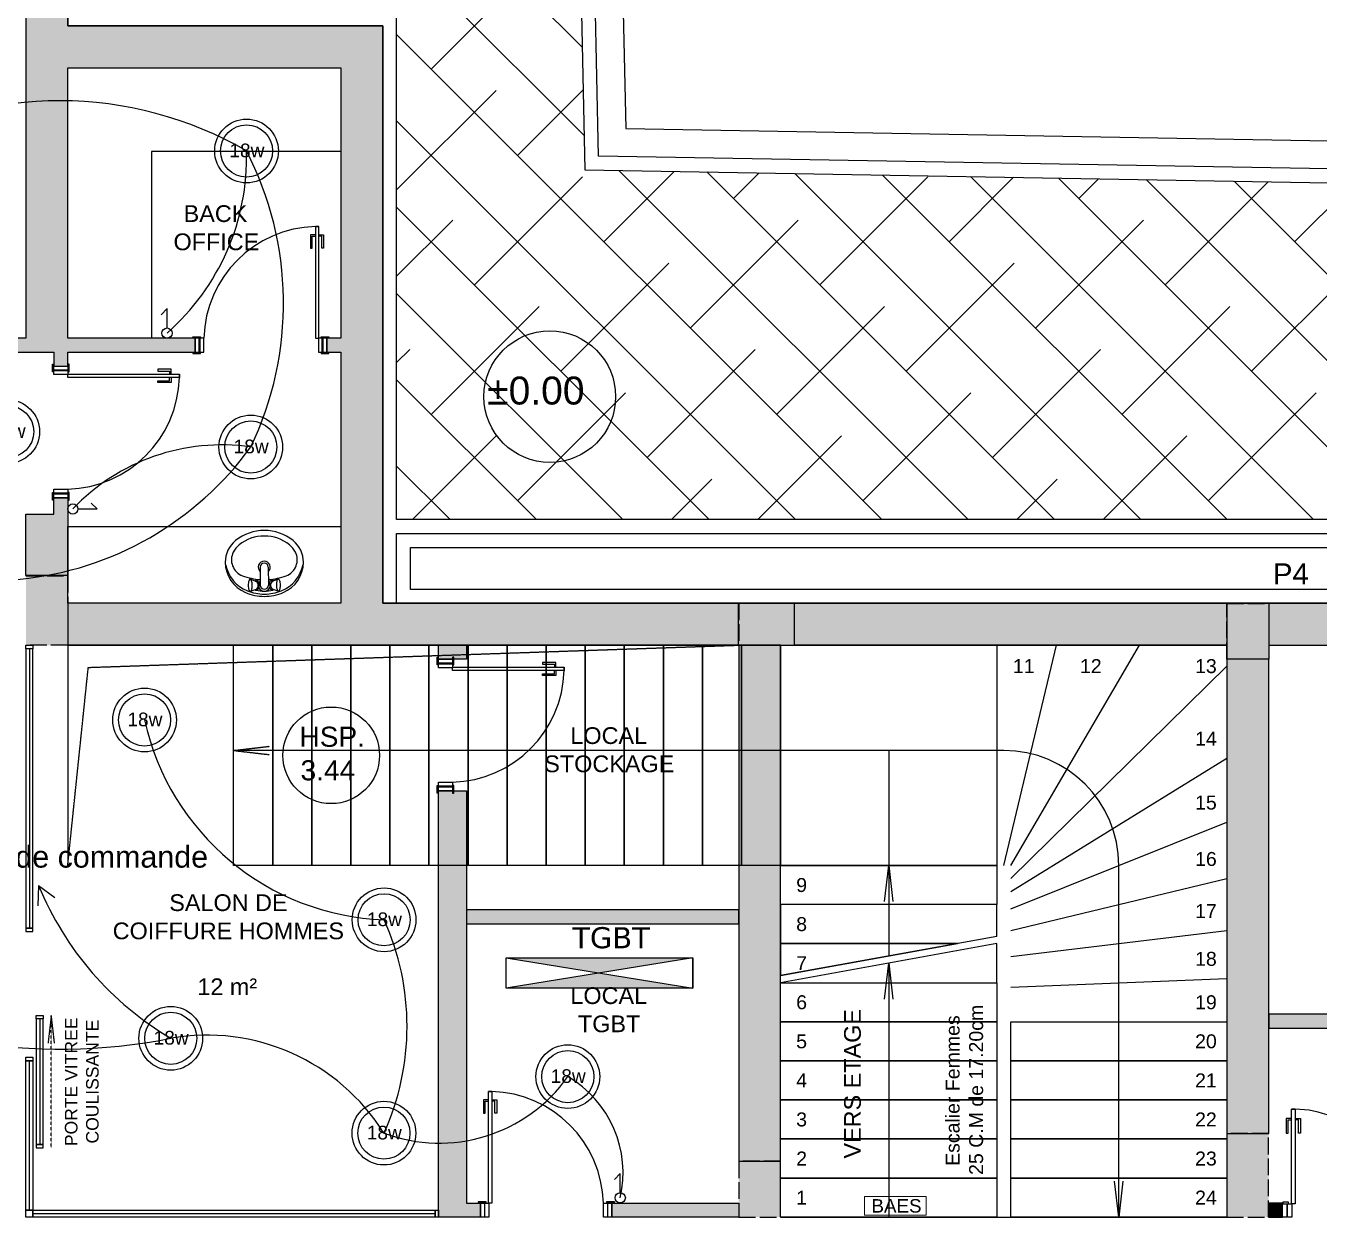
# Model space of a CAD drawing. Header units: millimetres. Extents: x 31778 to 54642, y 18502 to 28743.
# Drawn here: x 44576 to 45502, y 21233 to 22087 of the extents above; entities that cross this region are included whole.
import ezdxf
from ezdxf.enums import TextEntityAlignment as Align

# ---------------------------------------------------------------- set-up
doc = ezdxf.new("R2010")
doc.units = ezdxf.units.MM
for name, pattern in [('ACAD_ISO02W100', [15, 12, -3]), ('CACHE', [0.375, 0.25, -0.125]), ('DASHED2', [0.375, 0.25, -0.125])]:
    doc.linetypes.add(name, pattern=pattern)
for name, color, linetype in [('BS', 1, 'Continuous'), ('CIRCUITS ECLAIRAGE', 1, 'Continuous'), ('MUR BAS', 7, 'Continuous'), ('Plan Archi', 8, 'Continuous'), ('TP-0', 7, 'Continuous')]:
    doc.layers.add(name, color=color, linetype=linetype)
doc.styles.add('ARIAL', font='arial.ttf')
doc.styles.add('CARTOUCHE', font='verdana.ttf')
doc.styles.get("Standard").update_dxf_attribs({"font": 'arial.ttf'})
doc.styles.add('STD', font='arial.ttf')

# ---------------------------------------------------------------- blocks, each defined once
blk = doc.blocks.new('18w')
at = {"layer": 'MUR BAS', "color": 1}
for radius in [46.6, 38.1]:
    blk.add_circle((54837.7, -12071.2), radius, dxfattribs=at)
at = {"layer": 'MUR BAS', "color": 1, "insert": (54812.6, -12060.4), "char_height": 20, "attachment_point": 1}
blk.add_mtext_dynamic_manual_height_columns('18w', width=53.485, gutter_width=100, heights=[0], dxfattribs=at)
blk = doc.blocks.new('interrupteur simple allumage')
at = {"color": 3}
for p, q in [((0, -27473), (-13941, -42319)), ((0, -73626), (0, -27473))]:
    blk.add_line(p, q, dxfattribs=at)
blk.add_circle((0, -85871), 12245, dxfattribs=at)
blk = doc.blocks.new('ar N')
at = {"layer": 'TP-0'}
h = blk.add_hatch(color=5, dxfattribs=at)
h.dxf.hatch_style = 1
h.paths.add_polyline_path([(2, 0.4), (-2.95, 0.4), (-0.475, 0)])
h.paths.add_polyline_path([(-0.475, 0), (-2.95, -0.4), (2, -0.4)])
at = {"color": 5}
blk.add_lwpolyline([(2, -0.4), (-2.95, -0.4), (-2.95, 0.4), (2, 0.4)], close=True, dxfattribs=at)
at = {"layer": 'TP-0', "color": 5}
blk.add_lwpolyline([(-2.95, 0.4), (2, 0.4), (2, -0.4), (-2.95, -0.4)], close=True, dxfattribs=at)
blk.add_lwpolyline([(-2.95, 0.4), (2, -0.4), (2, 0.4), (-2.95, -0.4)], dxfattribs=at)
blk = doc.blocks.new('BS')
at = {"layer": 'BS', "color": 5, "lineweight": 20}
blk.add_lwpolyline([(-0.073, 0.734), (0.373, 0.734), (0.373, -0.74), (-0.073, -0.74)], close=True, dxfattribs=at)
at = {"layer": 'BS', "insert": (-0.014, -0.574), "char_height": 0.3211, "width": 1.19868, "attachment_point": 1, "rotation": 90, "style": 'STD'}
blk.add_mtext('BAES', dxfattribs=at)
blk = doc.blocks.new('FLECHZ')
at = {"color": 6}
for q in [(-3.38, 14.01), (-13.53, 4.97)]:
    blk.add_line((0, 0), q, dxfattribs=at)

msp = doc.modelspace()

# ---------------------------------------------------------------- hatches: boundary and pattern name
at = {"layer": 'Plan Archi'}
h = msp.add_hatch(color=256, dxfattribs=at)
h.dxf.hatch_style = 1
h.paths.add_polyline_path([(45086.342, 21643.182), (45086.342, 21673.182), (44831.368, 21673.182), (44831.368, 22086.997), (44605.654, 22086.997), (44605.654, 22324.456), (44575.654, 22324.456), (44575.654, 21863.182), (44565.654, 21863.182), (44565.654, 21853.182), (44595.654, 21853.182), (44595.654, 21843.182), (44605.654, 21843.182), (44605.654, 21853.182), (44697.074, 21853.182), (44697.074, 21863.182), (44605.654, 21863.182), (44605.654, 22056.997), (44801.368, 22056.997), (44801.368, 21863.182), (44791.368, 21863.182), (44791.368, 21853.182), (44801.368, 21853.182), (44801.368, 21673.182), (44605.654, 21673.182), (44605.654, 21643.182)])
h = msp.add_hatch(color=256, dxfattribs=at)
h.dxf.hatch_style = 1
h.paths.add_polyline_path([(44605.654, 21737.102), (44605.654, 21693.182), (44575.654, 21693.182), (44575.654, 21737.102), (44595.654, 21737.102), (44595.654, 21748.888), (44605.654, 21748.888)])
at = {"layer": 'Plan Archi', "linetype": 'ACAD_ISO02W100'}
for points in [[(44575.654, 21692.943), (44605.654, 21692.943), (44605.654, 21643.185), (44575.654, 21643.185)], [(45086.524, 21673.183), (45086.524, 21643.183), (45126.524, 21643.183), (45126.524, 21673.183)], [(45436.255, 21233.3), (45466.257, 21233.3), (45466.257, 21293.305), (45436.255, 21293.305)], [(45436.255, 21233.3), (45466.257, 21233.3), (45466.257, 21293.305), (45436.255, 21293.305)], [(45116.524, 21273.3), (45086.524, 21273.3), (45086.524, 21233.3), (45116.524, 21233.3)]]:
    msp.add_hatch(color=256, dxfattribs=at).paths.add_polyline_path(points)
at = {"layer": 'Plan Archi'}
h = msp.add_hatch(color=256, dxfattribs=at)
h.dxf.hatch_style = 1
h.paths.add_polyline_path([(45126.524, 21673.185), (45436.371, 21673.185), (45436.371, 21643.185), (45126.524, 21643.185)])
h = msp.add_hatch(color=256, dxfattribs=at)
h.dxf.hatch_style = 1
h.paths.add_polyline_path([(45126.524, 21673.185), (45436.371, 21673.185), (45436.371, 21643.185), (45126.524, 21643.185)])
at = {"layer": 'Plan Archi', "linetype": 'ACAD_ISO02W100'}
h = msp.add_hatch(color=256, dxfattribs=at)
h.dxf.hatch_style = 1
h.paths.add_polyline_path([(45436.371, 21673.151), (45466.371, 21673.151), (45466.371, 21633.151), (45436.371, 21633.151)])
at = {"layer": 'Plan Archi'}
h = msp.add_hatch(color=256, dxfattribs=at)
h.dxf.hatch_style = 1
h.paths.add_polyline_path([(45466.371, 21673.184), (45466.371, 21643.185), (45519.193, 21643.185), (45519.193, 21673.184)])
h = msp.add_hatch(color=256, dxfattribs=at)
h.dxf.hatch_style = 1
h.paths.add_polyline_path([(45466.371, 21673.184), (45466.371, 21643.185), (45519.193, 21643.185), (45519.193, 21673.184)])
h = msp.add_hatch(color=256, dxfattribs=at)
h.dxf.hatch_style = 1
h.paths.add_polyline_path([(44871.368, 21633.182), (44871.368, 21643.185), (44891.368, 21643.185), (44891.368, 21633.182)])
h = msp.add_hatch(color=256, dxfattribs=at)
h.dxf.hatch_style = 1
h.paths.add_polyline_path([(45086.524, 21273.3), (45116.524, 21273.3), (45116.524, 21643.185), (45086.524, 21643.185)])
h = msp.add_hatch(color=256, dxfattribs=at)
h.dxf.hatch_style = 1
h.paths.add_polyline_path([(45466.371, 21633.151), (45436.371, 21633.151), (45436.371, 21293.305), (45466.371, 21293.305)])
h = msp.add_hatch(color=256, dxfattribs=at)
h.dxf.hatch_style = 1
h.paths.add_polyline_path([(44891.368, 21243.3), (44901.368, 21243.3), (44901.368, 21233.3), (44871.368, 21233.3), (44871.368, 21538.888), (44891.368, 21538.888)])
h = msp.add_hatch(color=256, dxfattribs=at)
h.dxf.hatch_style = 1
h.paths.add_polyline_path([(44891.368, 21443.446), (45086.524, 21443.446), (45086.524, 21453.446), (44891.368, 21453.446)])
h = msp.add_hatch(color=256, dxfattribs=at)
h.dxf.hatch_style = 1
h.paths.add_polyline_path([(45559.737, 21233.3), (45749.64, 21233.3), (45749.64, 21243.3), (45684.64, 21243.3), (45684.64, 21368.662), (45749.64, 21368.662), (45749.64, 21378.662), (45466.371, 21378.662), (45466.371, 21368.662), (45674.64, 21368.662), (45674.64, 21243.3), (45559.737, 21243.3)])
h = msp.add_hatch(color=256, dxfattribs=at)
h.dxf.hatch_style = 1
h.paths.add_polyline_path([(44995.662, 21243.3), (45086.474, 21243.3), (45086.474, 21233.3), (44995.662, 21233.3)])
h = msp.add_hatch(color=256, dxfattribs=at)
h.dxf.hatch_style = 1
h.paths.add_polyline_path([(45476.257, 21243.3), (45466.257, 21243.3), (45466.257, 21233.3), (45476.257, 21233.3)])

# ---------------------------------------------------------------- linework, layer by layer
at = {"layer": 'CIRCUITS ECLAIRAGE', "color": 6}
for centre, radius, start, end in [((44600.331, 21767.674), 265.637, 59.837995, 120.162005), ((44566.474, 21992.745), 167.389, 311.229239, 1.574725), ((44522.273, 21888.229), 238.012, 334.353206, 27.287081), ((44548.576, 21922.135), 232.788, 227.414025, 323.971268), ((44715.946, 21639.997), 146.71, 81.813642, 136.612926), ((44839.025, 21628.848), 182.582, 192.418863, 267.909456), ((44795.815, 21557.838), 228.239, 202.396484, 239.359586), ((44663.813, 21370.075), 185.022, 335.556389, 24.358907), ((44599.978, 21764.086), 410.398, 239.764981, 281.171837), ((44705.265, 21213.722), 149.974, 32.142996, 99.894907), ((44871.879, 21399.264), 112.931, 249.457846, 324.698216), ((44923.524, 21264.918), 80.092, 347.152238, 59.606923)]:
    msp.add_arc(centre, radius, start, end, dxfattribs=at)
at = {"layer": 'CIRCUITS ECLAIRAGE', "color": 4}
msp.add_arc((44619.068, 21288.774), 148.826, 185.776037, 281.655507, dxfattribs=at)
at = {"layer": 'Plan Archi', "color": 0}
for p, q in [((44991.526, 22642.286), (45005.654, 22013.35)), ((44986.09, 21993.691), (44971.956, 22622.9)), ((45005.654, 22013.35), (47521.244, 21969.163)), ((47501.491, 21949.507), (44986.09, 21993.691))]:
    msp.add_line(p, q, dxfattribs=at)
at = {"layer": 'Plan Archi'}
for p, q in [((44351.42, 22632.713), (44975.758, 22008.375)), ((44415.333, 22630.672), (44974.336, 22071.669)), ((44962.171, 22613.208), (44976.309, 21983.861)), ((44575.654, 22324.456), (44575.654, 21863.182)), ((44605.654, 22086.997), (44605.654, 22324.456)), ((44866.18, 22056.081), (44943.52, 22133.421)), ((44841.368, 21733.182), (44841.368, 22096.997)), ((44831.368, 22086.997), (44605.654, 22086.997)), ((44831.368, 21673.182), (44831.368, 22086.997)), ((44841.368, 22080.893), (45189.078, 21733.183)), ((44605.654, 21863.182), (44605.654, 22056.997)), ((44605.654, 22056.997), (44801.368, 22056.997)), ((44801.368, 22056.997), (44801.368, 21863.182)), ((44841.368, 21969.397), (44912.584, 22040.613)), ((44928.052, 21994.209), (44975.021, 22041.179)), ((44841.368, 22019.022), (45127.207, 21733.183)), ((44801.368, 21996.997), (44665.654, 21996.997)), ((44665.654, 21996.997), (44665.654, 21863.182)), ((44976.309, 21983.861), (47491.615, 21939.679)), ((44897.116, 21901.402), (44974.456, 21978.742)), ((44989.924, 21932.338), (45040.323, 21982.737)), ((45000.7, 21983.433), (45250.95, 21733.183)), ((45063.679, 21982.326), (45312.822, 21733.183)), ((45082.731, 21963.274), (45101.126, 21981.669)), ((45126.657, 21981.22), (45374.694, 21733.183)), ((45144.603, 21901.402), (45221.943, 21978.742)), ((45189.635, 21980.114), (45436.566, 21733.183)), ((45237.411, 21932.338), (45283.538, 21978.464)), ((45252.613, 21979.008), (45498.437, 21733.183)), ((45315.591, 21977.901), (45560.309, 21733.183)), ((45330.219, 21963.274), (45344.342, 21977.396)), ((45378.569, 21976.795), (45622.181, 21733.183)), ((45392.091, 21901.402), (45465.949, 21975.26)), ((45441.547, 21975.689), (45684.053, 21733.183)), ((45484.898, 21932.338), (45526.753, 21974.192)), ((44841.368, 21957.15), (45065.335, 21733.183)), ((44841.368, 21907.526), (44881.648, 21947.806)), ((45051.795, 21870.466), (45129.135, 21947.806)), ((45299.283, 21870.466), (45376.623, 21947.806)), ((44779.673, 21937.225), (44779.673, 21927.69)), ((44783.045, 21937.225), (44779.673, 21937.225)), ((44783.189, 21943.193), (44783.189, 21863.182)), ((44785.538, 21943.193), (44783.189, 21943.193)), ((44783.189, 21943.193), (44785.538, 21943.193)), ((44785.538, 21863.182), (44785.538, 21943.193)), ((44785.682, 21937.225), (44789.054, 21937.225)), ((44789.054, 21937.225), (44789.054, 21927.69)), ((44780.892, 21927.69), (44780.892, 21936.222)), ((44780.892, 21936.222), (44783.117, 21936.222)), ((44787.834, 21936.222), (44785.61, 21936.222)), ((44787.834, 21927.69), (44787.834, 21936.222)), ((44779.673, 21927.69), (44780.892, 21927.69)), ((44789.054, 21927.69), (44787.834, 21927.69)), ((44958.988, 21839.53), (45036.327, 21916.87)), ((45206.475, 21839.53), (45283.815, 21916.87)), ((45453.962, 21839.53), (45531.302, 21916.87)), ((44841.368, 21895.278), (45003.463, 21733.183)), ((44866.18, 21808.594), (44943.52, 21885.934)), ((45113.667, 21808.594), (45191.007, 21885.934)), ((45361.155, 21808.594), (45438.494, 21885.934)), ((44575.654, 21863.182), (44565.654, 21863.182)), ((44697.074, 21863.182), (44605.654, 21863.182)), ((44695.307, 21863.318), (44695.307, 21864.133)), ((44695.307, 21864.133), (44700.879, 21864.133)), ((44700.879, 21863.318), (44695.307, 21863.318)), ((44697.074, 21853.182), (44697.074, 21863.182)), ((44697.074, 21863.182), (44697.074, 21853.182)), ((44699.928, 21863.182), (44697.074, 21863.182)), ((44699.928, 21853.182), (44699.928, 21863.182)), ((44700.335, 21863.182), (44700.335, 21853.182)), ((44703.189, 21863.182), (44700.335, 21863.182)), ((44700.879, 21864.133), (44700.879, 21863.318)), ((44703.189, 21853.182), (44703.189, 21863.182)), ((44783.189, 21863.182), (44785.538, 21863.182)), ((44785.253, 21863.182), (44785.253, 21853.182)), ((44788.106, 21863.182), (44785.253, 21863.182)), ((44791.368, 21863.182), (44785.253, 21863.182)), ((44787.291, 21863.318), (44787.291, 21864.133)), ((44787.291, 21864.133), (44792.863, 21864.133)), ((44792.863, 21863.318), (44787.291, 21863.318)), ((44791.232, 21863.182), (44787.427, 21863.182)), ((44788.106, 21853.182), (44788.106, 21863.182)), ((44788.514, 21863.182), (44788.514, 21853.182)), ((44801.368, 21863.182), (44791.368, 21863.182)), ((44791.368, 21863.182), (44791.368, 21853.182)), ((44791.368, 21853.182), (44791.368, 21863.182)), ((44792.863, 21864.133), (44792.863, 21863.318)), ((44841.368, 21845.654), (44850.712, 21854.998)), ((45020.859, 21777.658), (45098.199, 21854.998)), ((45268.347, 21777.658), (45345.687, 21854.998)), ((44565.654, 21853.182), (44595.654, 21853.182)), ((44594.703, 21839.106), (44594.703, 21844.677)), ((44594.703, 21844.677), (44595.518, 21844.677)), ((44595.518, 21844.677), (44595.518, 21839.106)), ((44595.654, 21853.182), (44595.654, 21843.182)), ((44605.654, 21843.182), (44605.654, 21853.182)), ((44605.654, 21853.182), (44697.074, 21853.182)), ((44606.604, 21844.677), (44605.789, 21844.677)), ((44605.789, 21844.677), (44605.789, 21839.106)), ((44606.604, 21839.106), (44606.604, 21844.677)), ((44695.307, 21853.047), (44695.307, 21852.232)), ((44700.879, 21853.047), (44695.307, 21853.047)), ((44695.307, 21852.232), (44700.879, 21852.232)), ((44697.074, 21853.182), (44699.928, 21853.182)), ((44700.335, 21853.182), (44703.189, 21853.182)), ((44700.879, 21852.232), (44700.879, 21853.047)), ((44785.253, 21853.182), (44788.106, 21853.182)), ((44787.291, 21853.047), (44787.291, 21852.232)), ((44792.863, 21853.047), (44787.291, 21853.047)), ((44787.291, 21852.232), (44792.863, 21852.232)), ((44788.514, 21853.182), (44791.368, 21853.182)), ((44791.368, 21853.182), (44801.368, 21853.182)), ((44792.863, 21852.232), (44792.863, 21853.047)), ((44801.368, 21853.182), (44801.368, 21673.182)), ((44595.518, 21839.106), (44594.703, 21839.106)), ((44595.654, 21843.182), (44605.654, 21843.182)), ((44595.654, 21840.329), (44595.654, 21843.182)), ((44595.654, 21843.182), (44605.654, 21843.182)), ((44605.654, 21840.329), (44595.654, 21840.329)), ((44595.654, 21837.067), (44595.654, 21839.921)), ((44595.654, 21839.921), (44605.654, 21839.921)), ((44605.654, 21837.067), (44595.654, 21837.067)), ((44605.654, 21843.182), (44605.654, 21837.067)), ((44605.654, 21843.046), (44605.654, 21839.241)), ((44605.654, 21839.921), (44605.654, 21837.067)), ((44605.654, 21837.352), (44685.664, 21837.352)), ((44605.654, 21835.004), (44605.654, 21837.352)), ((44605.789, 21839.106), (44606.604, 21839.106)), ((44679.697, 21840.869), (44670.161, 21840.869)), ((44670.161, 21840.869), (44670.161, 21839.649)), ((44670.161, 21839.649), (44678.693, 21839.649)), ((44678.693, 21839.649), (44678.693, 21837.424)), ((44679.697, 21837.496), (44679.697, 21840.869)), ((44685.664, 21837.352), (44685.664, 21835.004)), ((44685.664, 21835.004), (44685.664, 21837.352)), ((44685.664, 21835.004), (44605.654, 21835.004)), ((44670.161, 21832.707), (44678.693, 21832.707)), ((44670.161, 21831.487), (44670.161, 21832.707)), ((44679.697, 21831.487), (44670.161, 21831.487)), ((44678.693, 21832.707), (44678.693, 21834.931)), ((44679.697, 21834.86), (44679.697, 21831.487)), ((44841.368, 21833.406), (44941.591, 21733.182)), ((44928.052, 21746.722), (45005.392, 21824.062)), ((45175.539, 21746.722), (45252.879, 21824.062)), ((45423.026, 21746.722), (45500.366, 21824.062)), ((44852.64, 21733.182), (44912.584, 21793.126)), ((45100.128, 21733.183), (45160.071, 21793.126)), ((45347.615, 21733.183), (45407.559, 21793.126)), ((44841.368, 21771.534), (44879.72, 21733.182)), ((45038.256, 21733.183), (45067.263, 21762.19)), ((45285.744, 21733.183), (45314.751, 21762.19)), ((44594.703, 21747.122), (44594.703, 21752.693)), ((44594.703, 21752.693), (44595.518, 21752.693)), ((44595.518, 21752.693), (44595.518, 21747.122)), ((44595.654, 21752.15), (44595.654, 21755.004)), ((44595.654, 21755.004), (44605.654, 21755.004)), ((44605.654, 21752.15), (44595.654, 21752.15)), ((44605.654, 21755.004), (44605.654, 21752.15)), ((44606.604, 21752.693), (44605.789, 21752.693)), ((44605.789, 21752.693), (44605.789, 21747.122)), ((44606.604, 21747.122), (44606.604, 21752.693)), ((44595.518, 21747.122), (44594.703, 21747.122)), ((44595.654, 21748.888), (44595.654, 21751.742)), ((44595.654, 21751.742), (44605.654, 21751.742)), ((44605.654, 21748.888), (44595.654, 21748.888)), ((44595.654, 21737.102), (44595.654, 21748.888)), ((44595.654, 21748.888), (44605.654, 21748.888)), ((44605.654, 21751.742), (44605.654, 21748.888)), ((44605.654, 21748.888), (44605.654, 21737.102)), ((44605.789, 21747.122), (44606.604, 21747.122)), ((44575.654, 21693.182), (44575.654, 21737.102)), ((44575.654, 21737.102), (44595.654, 21737.102)), ((44605.654, 21737.102), (44605.654, 21693.182)), ((44605.654, 21728.182), (44801.368, 21728.182)), ((44605.654, 21673.182), (44605.654, 21728.182)), ((44801.368, 21728.182), (44801.368, 21673.182)), ((47307.264, 21733.185), (44841.368, 21733.182)), ((44841.368, 21723.182), (47297.264, 21723.185)), ((44841.368, 21673.182), (44841.368, 21723.182)), ((44851.368, 21713.182), (47287.264, 21713.185)), ((44851.368, 21683.182), (44851.368, 21713.182)), ((44605.654, 21693.182), (44575.654, 21693.182)), ((47257.264, 21683.185), (44851.368, 21683.182)), ((44801.368, 21673.182), (44605.654, 21673.182)), ((44801.368, 21673.182), (44605.654, 21673.182)), ((44605.654, 21673.182), (44605.654, 21643.182)), ((45086.342, 21673.182), (44831.368, 21673.182)), ((47247.264, 21673.185), (44841.368, 21673.182)), ((45086.342, 21643.182), (45086.342, 21673.182)), ((45126.524, 21673.185), (45436.371, 21673.185)), ((45126.524, 21643.185), (45126.524, 21673.185)), ((45436.371, 21673.185), (45436.371, 21643.185)), ((45466.371, 21673.184), (45466.371, 21643.185)), ((45519.193, 21673.184), (45466.371, 21673.184)), ((44575.654, 21640.682), (44575.654, 21643.182)), ((44575.654, 21643.182), (44580.654, 21643.182)), ((44575.654, 21640.682), (44575.654, 21440.407)), ((44580.654, 21640.682), (44575.654, 21640.682)), ((44580.654, 21640.682), (44575.654, 21640.682)), ((44578.154, 21640.682), (44578.154, 21440.407)), ((44580.654, 21643.182), (44580.654, 21640.682)), ((44580.654, 21440.407), (44580.654, 21640.682)), ((44605.654, 21643.182), (45086.342, 21643.182)), ((44871.368, 21633.182), (44871.368, 21643.185)), ((44871.368, 21643.185), (44891.368, 21643.185)), ((44891.368, 21643.185), (44891.368, 21633.182)), ((45116.524, 21643.185), (45086.524, 21643.185)), ((45086.524, 21643.185), (45086.524, 21273.3)), ((45116.524, 21273.3), (45116.524, 21643.185)), ((45116.524, 21643.185), (45271.447, 21643.185)), ((45116.524, 21485.3), (45116.524, 21643.185)), ((45436.371, 21643.185), (45126.524, 21643.185)), ((45271.447, 21643.185), (45271.447, 21485.3)), ((45271.447, 21643.185), (45436.371, 21643.185)), ((45276.447, 21485.3), (45314.333, 21643.185)), ((45281.447, 21485.3), (45373.678, 21643.185)), ((45436.371, 21643.185), (45436.371, 21233.3)), ((45466.371, 21643.185), (45519.193, 21643.185)), ((44870.417, 21629.106), (44870.417, 21634.677)), ((44870.417, 21634.677), (44871.232, 21634.677)), ((44871.232, 21634.677), (44871.232, 21629.106)), ((44871.368, 21630.329), (44871.368, 21633.182)), ((44871.368, 21633.182), (44881.368, 21633.182)), ((44891.368, 21633.182), (44871.368, 21633.182)), ((44881.368, 21633.182), (44881.368, 21627.067)), ((44881.368, 21633.046), (44881.368, 21629.241)), ((44882.318, 21634.677), (44881.504, 21634.677)), ((44881.504, 21634.677), (44881.504, 21629.106)), ((44882.318, 21629.106), (44882.318, 21634.677)), ((45466.371, 21633.151), (45436.371, 21633.151)), ((45436.371, 21633.151), (45436.371, 21293.305)), ((45466.371, 21293.305), (45466.371, 21633.151)), ((44871.232, 21629.106), (44870.417, 21629.106)), ((44881.368, 21630.329), (44871.368, 21630.329)), ((44871.368, 21627.067), (44871.368, 21629.921)), ((44871.368, 21629.921), (44881.368, 21629.921)), ((44881.368, 21627.067), (44871.368, 21627.067)), ((44881.368, 21629.921), (44881.368, 21627.067)), ((44881.368, 21627.352), (44961.378, 21627.352)), ((44881.368, 21625.004), (44881.368, 21627.352)), ((44961.378, 21625.004), (44881.368, 21625.004)), ((44881.504, 21629.106), (44882.318, 21629.106)), ((44955.411, 21630.869), (44945.875, 21630.869)), ((44945.875, 21630.869), (44945.875, 21629.649)), ((44945.875, 21629.649), (44954.407, 21629.649)), ((44945.875, 21622.707), (44954.407, 21622.707)), ((44945.875, 21621.487), (44945.875, 21622.707)), ((44954.407, 21629.649), (44954.407, 21627.424)), ((44954.407, 21622.707), (44954.407, 21624.931)), ((44955.411, 21627.496), (44955.411, 21630.869)), ((44955.411, 21624.86), (44955.411, 21621.487)), ((44961.378, 21627.352), (44961.378, 21625.004)), ((44961.378, 21625.004), (44961.378, 21627.352)), ((45281.447, 21475.97), (45436.371, 21628.055)), ((44955.411, 21621.487), (44945.875, 21621.487)), ((45271.447, 21567.733), (45194.014, 21567.733)), ((45194.014, 21567.733), (45194.014, 21420.381)), ((45276.447, 21567.733), (45271.447, 21567.733)), ((45281.447, 21466.64), (45436.371, 21562.206)), ((44870.417, 21537.122), (44870.417, 21542.693)), ((44870.417, 21542.693), (44871.232, 21542.693)), ((44871.232, 21542.693), (44871.232, 21537.122)), ((44871.368, 21542.15), (44871.368, 21545.004)), ((44871.368, 21545.004), (44881.368, 21545.004)), ((44881.368, 21542.15), (44871.368, 21542.15)), ((44871.368, 21538.888), (44871.368, 21541.742)), ((44871.368, 21541.742), (44881.368, 21541.742)), ((44871.368, 21233.3), (44871.368, 21538.888)), ((44871.368, 21538.888), (44891.368, 21538.888)), ((44881.368, 21538.888), (44871.368, 21538.888)), ((44881.368, 21545.004), (44881.368, 21542.15)), ((44881.368, 21541.742), (44881.368, 21538.888)), ((44882.318, 21542.693), (44881.504, 21542.693)), ((44881.504, 21542.693), (44881.504, 21537.122)), ((44882.318, 21537.122), (44882.318, 21542.693)), ((44891.368, 21538.888), (44891.368, 21243.3)), ((44871.232, 21537.122), (44870.417, 21537.122)), ((44881.504, 21537.122), (44882.318, 21537.122)), ((45281.447, 21454.2), (45436.371, 21516.422)), ((45271.447, 21485.3), (45116.524, 21485.3)), ((45116.524, 21457.3), (45116.524, 21485.3)), ((45116.524, 21485.3), (45271.447, 21485.3)), ((45191.02, 21459.556), (45194.014, 21485.3)), ((45194.014, 21485.3), (45197.007, 21459.556)), ((45271.447, 21485.3), (45271.447, 21457.3)), ((45358.881, 21233.3), (45358.881, 21485.3)), ((45281.447, 21438.64), (45436.371, 21475.973)), ((45271.447, 21457.3), (45116.524, 21457.3)), ((45271.447, 21457.3), (45116.524, 21457.3)), ((45116.524, 21457.3), (45116.524, 21429.3)), ((45271.447, 21434.381), (45271.447, 21457.3)), ((45086.524, 21453.446), (44891.368, 21453.446)), ((44891.368, 21453.446), (44891.368, 21443.446)), ((45086.524, 21443.446), (45086.524, 21453.446)), ((44575.654, 21440.407), (44580.654, 21440.407)), ((44575.654, 21440.407), (44575.654, 21437.907)), ((44580.654, 21440.407), (44575.654, 21440.407)), ((44575.654, 21437.907), (44580.654, 21437.907)), ((44580.654, 21437.907), (44580.654, 21440.407)), ((44891.368, 21443.446), (45086.524, 21443.446)), ((45281.447, 21419.97), (45436.371, 21438.637)), ((45271.447, 21434.381), (45116.524, 21406.381)), ((45271.447, 21429.3), (45116.524, 21401.3)), ((45116.524, 21429.3), (45243.344, 21429.3)), ((45243.344, 21429.3), (45116.524, 21429.3)), ((45116.524, 21429.3), (45116.524, 21406.381)), ((45116.524, 21406.381), (45243.344, 21429.3)), ((45271.447, 21401.3), (45271.447, 21429.3)), ((45191.02, 21389.556), (45194.014, 21415.3)), ((45194.014, 21415.3), (45194.014, 21233.3)), ((45194.014, 21415.3), (45197.007, 21389.556)), ((45116.524, 21373.3), (45116.524, 21401.3)), ((45116.524, 21401.3), (45271.447, 21401.3)), ((45116.524, 21401.3), (45271.447, 21401.3)), ((45271.447, 21401.3), (45271.447, 21373.3)), ((45281.447, 21398.19), (45436.371, 21404.412)), ((44583.154, 21375.407), (44583.154, 21377.907)), ((44583.154, 21377.907), (44588.154, 21377.907)), ((44588.154, 21375.407), (44583.154, 21375.407)), ((44583.154, 21375.407), (44583.154, 21285.407)), ((44588.154, 21375.407), (44583.154, 21375.407)), ((44585.654, 21375.407), (44585.654, 21285.407)), ((44588.154, 21377.907), (44588.154, 21375.407)), ((44588.154, 21285.407), (44588.154, 21375.407)), ((45271.447, 21373.3), (45116.524, 21373.3)), ((45116.524, 21345.3), (45116.524, 21373.3)), ((45116.524, 21373.3), (45271.447, 21373.3)), ((45271.447, 21373.3), (45271.447, 21345.3)), ((45281.447, 21345.3), (45281.447, 21373.3)), ((45281.447, 21373.3), (45436.371, 21373.3)), ((45436.371, 21373.3), (45436.371, 21345.3)), ((45749.64, 21378.662), (45466.371, 21378.662)), ((45466.371, 21378.662), (45466.371, 21368.662)), ((45466.371, 21368.662), (45674.64, 21368.662)), ((44575.654, 21345.407), (44575.654, 21347.907)), ((44575.654, 21347.907), (44580.654, 21347.907)), ((44575.654, 21238.3), (44575.654, 21345.407)), ((44575.654, 21345.407), (44580.654, 21345.407)), ((44580.654, 21345.407), (44575.654, 21345.407)), ((44578.154, 21238.3), (44578.154, 21345.407)), ((44580.654, 21347.907), (44580.654, 21345.407)), ((44580.654, 21345.407), (44580.654, 21238.3)), ((45271.447, 21345.3), (45116.524, 21345.3)), ((45116.524, 21317.3), (45116.524, 21345.3)), ((45116.524, 21345.3), (45271.447, 21345.3)), ((45271.447, 21345.3), (45271.447, 21317.3)), ((45281.447, 21317.3), (45281.447, 21345.3)), ((45281.447, 21345.3), (45436.371, 21345.3)), ((45436.371, 21345.3), (45281.447, 21345.3)), ((45436.371, 21345.3), (45436.371, 21317.3)), ((44903.681, 21317.343), (44903.681, 21307.807)), ((44907.054, 21317.343), (44903.681, 21317.343)), ((44904.901, 21307.807), (44904.901, 21316.339)), ((44904.901, 21316.339), (44907.126, 21316.339)), ((44907.198, 21243.3), (44907.198, 21323.31)), ((44907.198, 21323.31), (44909.546, 21323.31)), ((44909.546, 21323.31), (44907.198, 21323.31)), ((44909.546, 21323.31), (44909.546, 21243.3)), ((44911.843, 21316.339), (44909.619, 21316.339)), ((44909.69, 21317.343), (44913.063, 21317.343)), ((44911.843, 21307.807), (44911.843, 21316.339)), ((44913.063, 21317.343), (44913.063, 21307.807)), ((45271.447, 21317.3), (45116.524, 21317.3)), ((45116.524, 21289.3), (45116.524, 21317.3)), ((45116.524, 21317.3), (45271.447, 21317.3)), ((45271.447, 21317.3), (45271.447, 21289.3)), ((45281.447, 21289.3), (45281.447, 21317.3)), ((45281.447, 21317.3), (45436.371, 21317.3)), ((45436.371, 21317.3), (45281.447, 21317.3)), ((45436.371, 21317.3), (45436.371, 21289.3)), ((44903.681, 21307.807), (44904.901, 21307.807)), ((44913.063, 21307.807), (44911.843, 21307.807)), ((45482.655, 21242.836), (45482.655, 21310.58)), ((45482.655, 21310.58), (45485.233, 21310.58)), ((45485.233, 21310.58), (45482.655, 21310.58)), ((45485.233, 21310.58), (45485.233, 21242.836)), ((45478.796, 21304.032), (45478.796, 21293.567)), ((45482.497, 21304.032), (45478.796, 21304.032)), ((45480.135, 21293.567), (45480.135, 21302.93)), ((45480.135, 21302.93), (45482.576, 21302.93)), ((45487.753, 21302.93), (45485.312, 21302.93)), ((45485.391, 21304.032), (45489.092, 21304.032)), ((45487.753, 21293.567), (45487.753, 21302.93)), ((45489.092, 21304.032), (45489.092, 21293.567)), ((45271.447, 21289.3), (45116.524, 21289.3)), ((45116.524, 21261.3), (45116.524, 21289.3)), ((45116.524, 21289.3), (45271.447, 21289.3)), ((45271.447, 21289.3), (45271.447, 21261.3)), ((45281.447, 21261.3), (45281.447, 21289.3)), ((45281.447, 21289.3), (45436.371, 21289.3)), ((45436.371, 21289.3), (45281.447, 21289.3)), ((45436.371, 21293.305), (45466.371, 21293.305)), ((45436.371, 21289.3), (45436.371, 21261.3)), ((45478.796, 21293.567), (45480.135, 21293.567)), ((45489.092, 21293.567), (45487.753, 21293.567)), ((44583.154, 21285.407), (44583.154, 21282.907)), ((44588.154, 21285.407), (44583.154, 21285.407)), ((44583.154, 21285.407), (44588.154, 21285.407)), ((44583.154, 21282.907), (44588.154, 21282.907)), ((44588.154, 21282.907), (44588.154, 21285.407)), ((45086.524, 21273.3), (45116.524, 21273.3)), ((45271.447, 21261.3), (45116.524, 21261.3)), ((45116.524, 21233.3), (45116.524, 21261.3)), ((45116.524, 21261.3), (45271.447, 21261.3)), ((45271.447, 21261.3), (45271.447, 21233.3)), ((45281.447, 21233.3), (45281.447, 21261.3)), ((45281.447, 21261.3), (45436.371, 21261.3)), ((45436.371, 21261.3), (45281.447, 21261.3)), ((45436.371, 21261.3), (45436.371, 21233.3)), ((45358.881, 21233.3), (45355.887, 21259.043)), ((45361.874, 21259.043), (45358.881, 21233.3)), ((44891.368, 21243.3), (44901.368, 21243.3)), ((44905.445, 21244.25), (44899.873, 21244.25)), ((44899.873, 21244.25), (44899.873, 21243.435)), ((44899.873, 21243.435), (44905.445, 21243.435)), ((44901.368, 21243.3), (44901.368, 21233.3)), ((44901.368, 21233.3), (44901.368, 21243.3)), ((44901.368, 21243.3), (44907.483, 21243.3)), ((44901.504, 21243.3), (44905.309, 21243.3)), ((44904.222, 21243.3), (44904.222, 21233.3)), ((44904.629, 21233.3), (44904.629, 21243.3)), ((44904.629, 21243.3), (44907.483, 21243.3)), ((44905.445, 21243.435), (44905.445, 21244.25)), ((44909.546, 21243.3), (44907.198, 21243.3)), ((44907.483, 21243.3), (44907.483, 21233.3)), ((44989.546, 21233.3), (44989.546, 21243.3)), ((44989.546, 21243.3), (44992.4, 21243.3)), ((44997.428, 21244.25), (44991.857, 21244.25)), ((44991.857, 21244.25), (44991.857, 21243.435)), ((44991.857, 21243.435), (44997.428, 21243.435)), ((44992.4, 21243.3), (44992.4, 21233.3)), ((44992.808, 21233.3), (44992.808, 21243.3)), ((44992.808, 21243.3), (44995.662, 21243.3)), ((44995.662, 21243.3), (44995.662, 21233.3)), ((44995.662, 21243.3), (45086.474, 21243.3)), ((44995.662, 21233.3), (44995.662, 21243.3)), ((44997.428, 21243.435), (44997.428, 21244.25)), ((45086.474, 21243.3), (45086.474, 21233.3)), ((45476.257, 21243.3), (45466.257, 21243.3)), ((45466.257, 21243.3), (45466.257, 21233.3)), ((45476.257, 21233.3), (45476.257, 21243.3)), ((45476.257, 21233.3), (45476.257, 21242.836)), ((45476.257, 21242.836), (45482.968, 21242.836)), ((45480.582, 21244.028), (45476.406, 21244.028)), ((45476.406, 21244.028), (45476.406, 21242.836)), ((45476.406, 21242.836), (45480.582, 21242.836)), ((45479.389, 21242.836), (45479.389, 21233.3)), ((45479.836, 21233.3), (45479.836, 21242.836)), ((45479.836, 21242.836), (45482.968, 21242.836)), ((45480.582, 21242.836), (45480.582, 21244.028)), ((45485.233, 21242.836), (45482.655, 21242.836)), ((45482.968, 21242.836), (45482.968, 21233.3)), ((44580.654, 21238.3), (44575.654, 21238.3)), ((44575.654, 21238.3), (44580.654, 21238.3)), ((44575.654, 21233.3), (44575.654, 21238.3)), ((44580.654, 21233.3), (44575.654, 21233.3)), ((44580.654, 21238.3), (44868.868, 21238.3)), ((44580.654, 21233.3), (44580.654, 21238.3)), ((44580.654, 21238.3), (44580.654, 21233.3)), ((44580.654, 21235.8), (44868.868, 21235.8)), ((44868.868, 21233.3), (44580.654, 21233.3)), ((44868.868, 21238.3), (44868.868, 21233.3)), ((44868.868, 21238.3), (44871.368, 21238.3)), ((44868.868, 21233.3), (44868.868, 21238.3)), ((44871.368, 21233.3), (44868.868, 21233.3)), ((44871.368, 21238.3), (44871.368, 21233.3)), ((44901.368, 21233.3), (44871.368, 21233.3)), ((44904.222, 21233.3), (44901.368, 21233.3)), ((44907.483, 21233.3), (44904.629, 21233.3)), ((44992.4, 21233.3), (44989.546, 21233.3)), ((44995.662, 21233.3), (44992.808, 21233.3)), ((45086.474, 21233.3), (44995.662, 21233.3)), ((45271.447, 21233.3), (45116.524, 21233.3)), ((45436.371, 21233.3), (45281.447, 21233.3)), ((45466.257, 21233.3), (45476.257, 21233.3)), ((45479.389, 21233.3), (45476.257, 21233.3)), ((45482.968, 21233.3), (45479.836, 21233.3))]:
    msp.add_line(p, q, dxfattribs=at)
at = {"layer": 'Plan Archi', "linetype": 'DASHED2'}
for p, q in [((44605.654, 22354.456), (44605.654, 22086.997)), ((44605.654, 22086.997), (44831.368, 22086.997)), ((44831.368, 22086.997), (44831.368, 21673.182)), ((44831.368, 21673.182), (47247.264, 21673.185))]:
    msp.add_line(p, q, dxfattribs=at)
at = {"layer": 'Plan Archi', "linetype": 'Continuous'}
for p, q in [((44743.593, 21699.082), (44743.671, 21686.122)), ((44749.354, 21699.117), (44749.433, 21686.157)), ((44736.665, 21690.387), (44741.022, 21688.856)), ((44742.599, 21687.882), (44742.62, 21684.352)), ((44750.484, 21687.93), (44750.505, 21684.4)), ((44756.387, 21690.506), (44752.055, 21688.926)), ((44736.717, 21681.773), (44740.883, 21683.293)), ((44756.439, 21681.893), (44752.089, 21683.42))]:
    msp.add_line(p, q, dxfattribs=at)
at = {"layer": 'Plan Archi', "linetype": 'ACAD_ISO02W100'}
for p, q in [((44575.654, 21692.943), (44605.654, 21692.943)), ((44605.654, 21692.943), (44605.654, 21643.185)), ((45086.524, 21673.183), (45086.524, 21643.183)), ((45126.524, 21673.183), (45086.524, 21673.183)), ((45126.524, 21643.183), (45126.524, 21673.183)), ((45436.371, 21673.151), (45466.371, 21673.151)), ((45436.371, 21633.151), (45436.371, 21673.151)), ((45466.371, 21673.151), (45466.371, 21633.151)), ((44605.654, 21643.185), (44575.654, 21643.185)), ((45086.524, 21643.183), (45126.524, 21643.183)), ((45466.371, 21633.151), (45436.371, 21633.151)), ((45466.257, 21293.305), (45436.255, 21293.305)), ((45436.255, 21293.305), (45436.255, 21233.3)), ((45466.257, 21293.305), (45436.255, 21293.305)), ((45436.255, 21293.305), (45436.255, 21233.3)), ((45466.257, 21233.3), (45466.257, 21293.305)), ((45466.257, 21233.3), (45466.257, 21293.305)), ((45116.524, 21273.3), (45086.524, 21273.3)), ((45086.524, 21273.3), (45086.524, 21233.3)), ((45116.524, 21233.3), (45116.524, 21273.3)), ((45086.524, 21233.3), (45116.524, 21233.3)), ((45436.255, 21233.3), (45466.257, 21233.3)), ((45436.255, 21233.3), (45466.257, 21233.3))]:
    msp.add_line(p, q, dxfattribs=at)
at = {"layer": 'Plan Archi', "linetype": 'CACHE'}
for p, q in [((45086.524, 21643.183), (44605.654, 21643.182)), ((44605.654, 21643.182), (44605.654, 21485.3)), ((44620.38, 21627.238), (45086.524, 21643.183)), ((44724.524, 21485.3), (44724.524, 21643.185)), ((44724.524, 21643.185), (44752.524, 21643.185)), ((44752.524, 21485.3), (44752.524, 21643.185)), ((44752.524, 21643.185), (44780.524, 21643.185)), ((44752.524, 21643.185), (44752.524, 21485.3)), ((44780.524, 21485.3), (44780.524, 21643.185)), ((44780.524, 21643.185), (44808.524, 21643.185)), ((44780.524, 21643.185), (44780.524, 21485.3)), ((44808.524, 21485.3), (44808.524, 21643.185)), ((44808.524, 21643.185), (44836.524, 21643.185)), ((44808.524, 21643.185), (44808.524, 21485.3)), ((44836.524, 21485.3), (44836.524, 21643.185)), ((44836.524, 21643.185), (44864.524, 21643.185)), ((44836.524, 21643.185), (44836.524, 21485.3)), ((44864.524, 21485.3), (44864.524, 21643.185)), ((44864.524, 21643.185), (44892.524, 21643.185)), ((44864.524, 21643.185), (44864.524, 21485.3)), ((44892.524, 21485.3), (44892.524, 21643.185)), ((44892.524, 21643.185), (44920.524, 21643.185)), ((44892.524, 21643.185), (44892.524, 21485.3)), ((44920.524, 21485.3), (44920.524, 21643.185)), ((44920.524, 21643.185), (44948.524, 21643.185)), ((44920.524, 21643.185), (44920.524, 21485.3)), ((44948.524, 21485.3), (44948.524, 21643.185)), ((44948.524, 21643.185), (44976.524, 21643.185)), ((44948.524, 21643.185), (44948.524, 21485.3)), ((44976.524, 21485.3), (44976.524, 21643.185)), ((44976.524, 21643.185), (45004.524, 21643.185)), ((44976.524, 21643.185), (44976.524, 21485.3)), ((45004.524, 21485.3), (45004.524, 21643.185)), ((45004.524, 21643.185), (45032.524, 21643.185)), ((45004.524, 21643.185), (45004.524, 21485.3)), ((45032.524, 21485.3), (45032.524, 21643.185)), ((45032.524, 21643.185), (45060.524, 21643.185)), ((45032.524, 21643.185), (45032.524, 21485.3)), ((45060.524, 21485.3), (45060.524, 21643.185)), ((45060.524, 21643.185), (45088.524, 21643.185)), ((45060.524, 21643.185), (45060.524, 21485.3)), ((45088.524, 21643.185), (45088.524, 21485.3)), ((45088.524, 21485.3), (45088.524, 21643.185)), ((45088.524, 21643.185), (45116.524, 21643.185)), ((45116.524, 21643.185), (45116.524, 21485.3)), ((44605.654, 21485.3), (44620.38, 21627.238)), ((44724.524, 21567.733), (44750.267, 21570.726)), ((44724.524, 21567.733), (44750.267, 21564.74)), ((45194.014, 21567.733), (44724.58, 21567.733)), ((44752.524, 21485.3), (44724.524, 21485.3)), ((44780.524, 21485.3), (44752.524, 21485.3)), ((44808.524, 21485.3), (44780.524, 21485.3)), ((44836.524, 21485.3), (44808.524, 21485.3)), ((44864.524, 21485.3), (44836.524, 21485.3)), ((44892.524, 21485.3), (44864.524, 21485.3)), ((44920.524, 21485.3), (44892.524, 21485.3)), ((44948.524, 21485.3), (44920.524, 21485.3)), ((44976.524, 21485.3), (44948.524, 21485.3)), ((45004.524, 21485.3), (44976.524, 21485.3)), ((45032.524, 21485.3), (45004.524, 21485.3)), ((45060.524, 21485.3), (45032.524, 21485.3)), ((45088.524, 21485.3), (45060.524, 21485.3)), ((45116.524, 21485.3), (45088.524, 21485.3)), ((44593.882, 21377.907), (44591.569, 21358.015)), ((44596.195, 21358.015), (44593.882, 21377.907))]:
    msp.add_line(p, q, dxfattribs=at)
at = {"layer": 'Plan Archi', "linetype": 'CACHE', "ltscale": 0.5}
msp.add_line((44593.882, 21282.907), (44593.882, 21377.907), dxfattribs=at)
at = {"layer": 'Plan Archi', "color": 6}
msp.add_line((45116.524, 21233.3), (45436.371, 21233.3), dxfattribs=at)
at = {"layer": 'Plan Archi'}
for centre, radius in [((44951.131, 21821.316), 47.173), ((44794.474, 21564.241), 34.629)]:
    msp.add_circle(centre, radius, dxfattribs=at)
for centre, radius, start, end in [((44785.372, 21861.01), 82.212, 91.521593, 178.485834), ((44603.481, 21837.187), 82.212, 271.514166, 358.478407), ((44746.551, 21692.736), 32.689, 90, 129.082907), ((44746.551, 21692.736), 32.689, 50.917093, 90), ((44738.551, 21702.586), 20, 129.082907, 180), ((44738.551, 21702.586), 16, 129.082907, 152.931004), ((44746.551, 21692.736), 28.689, 90, 129.082907), ((44746.551, 21692.736), 28.689, 50.917093, 90), ((44754.551, 21702.586), 16, 27.068996, 50.917093), ((44754.551, 21702.586), 20, 0, 50.917093), ((44735.123, 21704.338), 12.15, 152.931007, 249.641539), ((44757.979, 21704.338), 12.15, 290.358461, 27.068993), ((44742.051, 21702.586), 23.5, 180, 247.285589), ((44744.126, 21705.951), 25.795, 190.996746, 247.82074), ((44748.976, 21705.951), 25.795, 292.17926, 349.003254), ((44751.051, 21702.586), 23.5, 292.714411, 0), ((44746.551, 21735.136), 45, 249.641537, 266.299082), ((44738.287, 21686.141), 3.854, 312.344342, 44.789726), ((44738.287, 21686.141), 4.685, 312.344342, 44.789726), ((44746.551, 21735.136), 45, 273.640309, 290.358463), ((44754.922, 21686.19), 3.963, 136.345314, 224.347212), ((44746.551, 21713.336), 35.154, 247.285588, 270), ((44746.551, 21713.336), 33.554, 248.746746, 270), ((44746.551, 21713.336), 33.554, 270, 291.253254), ((44746.551, 21713.336), 35.154, 270, 292.714412), ((44879.195, 21627.187), 82.212, 271.514166, 358.478407), ((45276.447, 21485.3), 82.433, 0, 90), ((44907.363, 21241.127), 82.212, 1.514166, 88.478407), ((45485.316, 21242.87), 67.71, 359.970705, 90.070737)]:
    msp.add_arc(centre, radius, start, end, dxfattribs=at)
at = {"layer": 'Plan Archi', "linetype": 'Continuous'}
for centre, radius, start, end in [((44746.475, 21699.099), 4.321, 90.358758, 228.513805), ((44746.475, 21699.097), 2.882, 90.368815, 180.299428), ((44746.473, 21699.099), 4.321, 312.178721, 90.333768), ((44746.473, 21699.097), 2.882, 0.393098, 90.323711), ((44747.658, 21686.208), 12.621, 172.450631, 180.433687), ((44742.192, 21686.936), 7.106, 161.907579, 172.475268), ((44738.641, 21688.092), 3.371, 141.507067, 161.852048), ((44736.449, 21689.839), 0.568, 90.321682, 141.724476), ((44736.513, 21689.957), 0.456, 39.254014, 98.584271), ((44734.114, 21688.013), 3.544, 18.800275, 39.041461), ((44730.741, 21686.867), 7.106, 8.217258, 18.784947), ((44724.763, 21686.016), 13.144, 0.497224, 8.162354), ((44740.778, 21688.175), 1.426, 91.828018, 130.046738), ((44747.124, 21665.838), 24.645, 98.113324, 105.631998), ((44746.521, 21686.165), 4.281, 131.955856, 156.386731), ((44746.582, 21686.165), 4.281, 24.305795, 48.73667), ((44746.255, 21666.15), 24.32, 75.024163, 82.550053), ((44718.386, 21675.933), 34.266, 20.489976, 21.214904), ((44753.143, 21687.291), 2.71, 129.813368, 153.983097), ((44752.234, 21688.393), 1.282, 85.762945, 130.154737), ((44752.504, 21687.862), 1.783, 50.645788, 88.864508), ((44711.344, 21673.382), 46.643, 21.062441, 21.070353), ((44768.341, 21686.279), 13.144, 172.530172, 180.195302), ((44762.353, 21687.058), 7.106, 161.907579, 172.475268), ((44758.967, 21688.163), 3.544, 141.651065, 161.892251), ((44756.544, 21690.078), 0.456, 82.108256, 141.438512), ((44756.61, 21689.961), 0.568, 38.96805, 90.370844), ((44754.439, 21688.188), 3.371, 18.840478, 39.185459), ((44750.902, 21686.988), 7.106, 8.217258, 18.784947), ((44745.445, 21686.195), 12.621, 0.258839, 8.241895), ((44747.693, 21686.086), 12.655, 180.269664, 188.23107), ((44742.221, 21685.296), 7.126, 188.248937, 198.777614), ((44738.665, 21684.091), 3.371, 198.840478, 219.185459), ((44736.494, 21682.319), 0.568, 218.96805, 270.370844), ((44736.56, 21682.202), 0.456, 262.108256, 321.438512), ((44734.17, 21684.099), 3.507, 321.544486, 341.99883), ((44730.732, 21685.227), 7.126, 341.914912, 352.443589), ((44724.725, 21686.001), 13.182, 352.541218, 0.184257), ((44718.386, 21675.933), 22.623, 18.021562, 18.034156), ((44740.809, 21684.044), 1.437, 230.720893, 268.649218), ((44746.829, 21706.203), 24.404, 255.031251, 269.365335), ((44740.865, 21683.894), 1.29, 265.972413, 310.082915), ((44739.979, 21684.976), 2.689, 309.68912, 334.030627), ((44746.551, 21686.136), 4.317, 204.39783, 270.359263), ((44718.386, 21675.933), 25.655, 18.139551, 19.160534), ((44746.553, 21686.142), 2.882, 180.393098, 270.323711), ((44746.551, 21686.142), 2.882, 270.368815, 0.299428), ((44746.553, 21686.136), 4.317, 270.333263, 336.294696), ((44746.033, 21706.198), 24.404, 271.327191, 285.661275), ((44718.386, 21675.933), 33.217, 13.750921, 14.7696), ((44753.139, 21685.056), 2.689, 206.661899, 231.003406), ((44752.265, 21683.963), 1.29, 230.609611, 274.720113), ((44752.32, 21684.114), 1.437, 272.043308, 309.971633), ((44768.379, 21686.265), 13.182, 180.508269, 188.151308), ((44762.382, 21685.418), 7.126, 188.248937, 198.777614), ((44758.958, 21684.248), 3.507, 198.693696, 219.14804), ((44756.591, 21682.323), 0.456, 219.254014, 278.584271), ((44756.655, 21682.44), 0.568, 270.321682, 321.724476), ((44754.463, 21684.187), 3.371, 321.507067, 341.852048), ((44750.893, 21685.349), 7.126, 341.914912, 352.443589), ((44745.411, 21686.072), 12.655, 352.461456, 0.422862)]:
    msp.add_arc(centre, radius, start, end, dxfattribs=at)

# ---------------------------------------------------------------- block references
at = {"layer": 'CIRCUITS ECLAIRAGE'}
for name, p, xscale, yscale, zscale in [('18w', (17863.321, 27912.219), 0.4899999999999999, 0.4899999999999999, 0.4899999999999999), ('interrupteur simple allumage', (44676.795, 21892.617), 0.0003, 0.0003, 0.0003), ('18w', (17692.172, 27711.116), 0.4899999999999999, 0.4899999999999999, 0.4899999999999999), ('18w', (17866.357, 27700.086), 0.4899999999999999, 0.4899999999999999, 0.4899999999999999), ('18w', (17790.237, 27504.457), 0.4899999999999999, 0.4899999999999999, 0.4899999999999999), ('18w', (17961.886, 27361.262), 0.4899999999999999, 0.4899999999999999, 0.4899999999999999), ('18w', (17809.015, 27276.339), 0.4899999999999999, 0.4899999999999999, 0.4899999999999999), ('18w', (18093.566, 27248.877), 0.4899999999999999, 0.4899999999999999, 0.4899999999999999), ('18w', (17961.773, 27208.388), 0.4899999999999999, 0.4899999999999999, 0.4899999999999999), ('interrupteur simple allumage', (45001.61, 21272.87), 0.0003, 0.0003, 0.0003)]:
    msp.add_blockref(name, p, dxfattribs=dict(at, xscale=xscale, yscale=yscale, zscale=zscale))
at = {"layer": 'CIRCUITS ECLAIRAGE', "rotation": 270}
for name, p, xscale, yscale, zscale in [('interrupteur simple allumage', (44635.088, 21740.775), 0.0003, 0.0003, 0.0003), ('BS', (45198.843, 21245.784), 30, 30, 30)]:
    msp.add_blockref(name, p, dxfattribs=dict(at, xscale=xscale, yscale=yscale, zscale=zscale))
at = {"layer": 'CIRCUITS ECLAIRAGE', "color": 6, "rotation": 163.8433612129826}
msp.add_blockref('FLECHZ', (44584.792, 21470.876), dxfattribs=at)
at = {"layer": 'CIRCUITS ECLAIRAGE', "color": 0, "xscale": 27, "yscale": 27, "zscale": 27, "rotation": 359.9934826636641}
msp.add_blockref('ar N', (44999.584, 21408.276), dxfattribs=at)

# ---------------------------------------------------------------- texts
at = {"layer": 'CIRCUITS ECLAIRAGE', "insert": (44967.247, 21441.098), "char_height": 15.0822, "width": 492.34158, "attachment_point": 1, "style": 'CARTOUCHE'}
msp.add_mtext('TGBT', dxfattribs=at)
at = {"layer": 'Plan Archi', "linetype": 'ByBlock'}
for s, height, rotation, p in [('BACK', 12, 360, (44688.724, 21946.457)), ('OFFICE', 12, 360, (44681.459, 21926.244)), ('±0.00', 20, 360, (44906.28, 21815.663)), ('HSP.', 14.4, 360, (44771.73, 21570.376)), ('LOCAL', 12, 360, (44965.873, 21572.385)), ('3.44', 14.4, 360, (44772.496, 21546.317)), ('STOCKAGE', 12, 360, (44947.173, 21552.172)), ('SALON DE', 12, 360, (44678.435, 21452.654)), ('COIFFURE HOMMES', 12, 360, (44637.884, 21432.441)), ('12 m²', 12, 360, (44698.551, 21392.392)), ('LOCAL', 12, 360, (44965.873, 21386.038)), ('25 C.M de 17.20cm', 10, 90, (45261.619, 21263.562)), ('PORTE VITREE', 9, 90, (44612.633, 21284.151)), ('COULISSANTE', 9, 90, (44627.793, 21286.067)), ('TGBT', 12, 360, (44971.296, 21365.833)), ('Escalier Femmes', 10, 90, (45244.781, 21270.038))]:
    msp.add_text(s, height=height, rotation=rotation, dxfattribs=at).set_placement(p)
at = {"layer": 'Plan Archi', "linetype": 'ByBlock', "style": 'ARIAL'}
msp.add_text('P4', height=15, dxfattribs=at).set_placement((45469.372, 21686.822))
at = {"layer": 'Plan Archi'}
for s, p in [('11', (45290.753, 21628.185)), ('12', (45338.807, 21628.185)), ('13', (45421.314, 21628.185)), ('14', (45421.314, 21576.171)), ('15', (45421.314, 21530.4)), ('16', (45421.314, 21489.96)), ('9', (45131.58, 21471.3)), ('17', (45421.314, 21452.63)), ('8', (45131.58, 21443.3)), ('7', (45131.58, 21415.3)), ('18', (45421.314, 21418.41)), ('6', (45131.58, 21387.3)), ('19', (45421.314, 21387.3)), ('5', (45131.58, 21359.3)), ('20', (45421.314, 21359.3)), ('4', (45131.58, 21331.3)), ('21', (45421.314, 21331.3)), ('3', (45131.58, 21303.3)), ('22', (45421.314, 21303.3)), ('2', (45131.58, 21275.3)), ('23', (45421.314, 21275.3)), ('1', (45131.58, 21247.3)), ('24', (45421.314, 21247.3))]:
    msp.add_text(s, height=10, dxfattribs=at).set_placement(p, align=Align.MIDDLE_CENTER)
at = {"layer": 'Plan Archi', "color": 6}
msp.add_text('Vers Boite de commande', height=15.6, dxfattribs=at).set_placement((44461.561, 21483.769))
at = {"layer": 'Plan Archi'}
msp.add_text('VERS ETAGE', height=12, rotation=90, dxfattribs=at).set_placement((45174.014, 21275.3))

doc.saveas('drawing.dxf')
